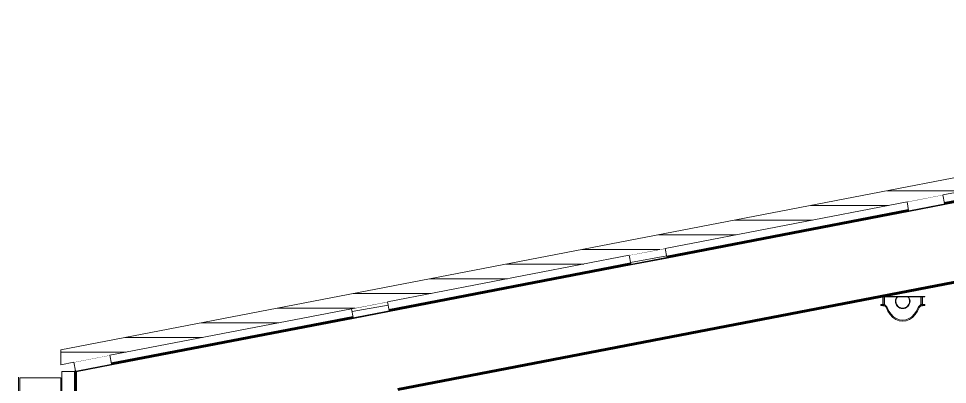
# Model space of a CAD drawing. Header units: metres. Extents: x -41 to 412, y -15 to 25.
# Drawn here: x 267.398 to 270.567, y -12.18 to -10.934 of the extents above; entities that cross this region are included whole.
import ezdxf

# ---------------------------------------------------------------- set-up
doc = ezdxf.new("R2010")
doc.units = ezdxf.units.M
doc.header["$MEASUREMENT"] = 0
doc.set_wipeout_variables(frame=1)
doc.linetypes.add('Wipeout_Contour', pattern=[1, 0, -1])
for name, color, linetype in [('Interior - Furniture', 7, 'Continuous'), ('Interior - Lamp', 7, 'Continuous'), ('Shell - Roof', 7, 'Continuous'), ('Structural - Bearing', 7, 'Continuous')]:
    doc.layers.add(name, color=color, linetype=linetype)
pattern_1 = [(10, (288.27439, -14.62055), (-0.00781417, 0.04431635), [])]

msp = doc.modelspace()

# ---------------------------------------------------------------- wipeouts: each hides what was drawn before it
at = {"color": 254, "linetype": 'Wipeout_Contour', "lineweight": 0, "ltscale": 2409.594991}
msp.add_wipeout([(267.542, -12.1581), (267.402, -12.1581), (267.402, -12.2581), (267.422, -12.2581), (267.422, -12.2545), (267.5182, -12.2545), (267.522, -12.2545), (267.522, -12.2581), (267.542, -12.2581)], dxfattribs=at).dxf.layer = 'Interior - Furniture'
at = {"color": 254, "linetype": 'Wipeout_Contour', "lineweight": 0, "ltscale": 11907.378037}
msp.add_wipeout([(268.692, -12.1979), (268.692, -13.4206), (268.947, -13.4206), (268.947, -12.5406), (272.137, -12.5406), (272.137, -11.5357), (270.3395, -11.8812), (270.4895, -11.8812), (270.4895, -11.8822), (270.4825, -11.8822), (270.4825, -11.9082), (270.4829, -11.9082), (270.4895, -11.9082), (270.4895, -11.9112), (270.4825, -11.9112), (270.4825, -11.9122), (270.4775, -11.9122), (270.4762, -11.9127), (270.4737, -11.9146), (270.4714, -11.9171), (270.4653, -11.9306), (270.4575, -11.9424), (270.4482, -11.9521), (270.4376, -11.9592), (270.4263, -11.9636), (270.4145, -11.9651), (270.4027, -11.9636), (270.3914, -11.9592), (270.3808, -11.9521), (270.3715, -11.9424), (270.3636, -11.9306), (270.3576, -11.9171), (270.3553, -11.9146), (270.3527, -11.9127), (270.3514, -11.9122), (270.3465, -11.9122), (270.3465, -11.9112), (270.3395, -11.9112), (270.3395, -11.9082), (270.3461, -11.9082), (270.3465, -11.9082), (270.3465, -11.8822), (270.3395, -11.8822), (270.3395, -11.8812)], dxfattribs=at).dxf.layer = 'Structural - Bearing'

# ---------------------------------------------------------------- next in the draw order: linework, layer by layer
at = {"layer": 'Interior - Furniture', "color": 104, "linetype": 'Continuous', "lineweight": 13, "true_color": 0x029e21}
for p, q in [((267.546, -12.1361), (267.546, -12.1561)), ((267.398, -12.1561), (267.398, -12.2601)), ((267.542, -12.1581), (267.402, -12.1581)), ((267.546, -12.2601), (267.546, -12.1561))]:
    msp.add_line(p, q, dxfattribs=at)
at = {"layer": 'Interior - Furniture', "color": 104, "linetype": 'Continuous', "lineweight": 20, "true_color": 0x029e21}
for p, q in [((267.402, -12.2581), (267.402, -12.1581)), ((267.542, -12.1581), (267.542, -12.2581))]:
    msp.add_line(p, q, dxfattribs=at)

# ---------------------------------------------------------------- next in the draw order: wipeouts: each hides what was drawn before it
at = {"color": 254, "linetype": 'Wipeout_Contour', "lineweight": 0, "ltscale": 12451.007035}
msp.add_wipeout([(270.3525, -11.8822), (270.3525, -11.9095), (270.3532, -11.9097), (270.3564, -11.9119), (270.3592, -11.9149), (270.3615, -11.9186), (270.3674, -11.9307), (270.3748, -11.9412), (270.3835, -11.9498), (270.3933, -11.9561), (270.4037, -11.9599), (270.4145, -11.9612), (270.4253, -11.9599), (270.4357, -11.9561), (270.4454, -11.9498), (270.4542, -11.9412), (270.4616, -11.9307), (270.4675, -11.9186), (270.4698, -11.9149), (270.4726, -11.9119), (270.4758, -11.9097), (270.4765, -11.9095), (270.4765, -11.8822), (270.4345, -11.8822), (270.4371, -11.8865), (270.4388, -11.8913), (270.4395, -11.8962), (270.4392, -11.9012), (270.4379, -11.9061), (270.4356, -11.9106), (270.4325, -11.9145), (270.4287, -11.9178), (270.4243, -11.9202), (270.4195, -11.9217), (270.4145, -11.9222), (270.4095, -11.9217), (270.4047, -11.9202), (270.4003, -11.9178), (270.3965, -11.9145), (270.3934, -11.9106), (270.3911, -11.9061), (270.3898, -11.9012), (270.3895, -11.8962), (270.3902, -11.8913), (270.3919, -11.8865), (270.3945, -11.8822)], dxfattribs=at).dxf.layer = 'Structural - Bearing'

# ---------------------------------------------------------------- next in the draw order: wipeouts: each hides what was drawn before it
at = {"color": 254, "linetype": 'Wipeout_Contour', "lineweight": 0, "ltscale": 1642.06352}
msp.add_wipeout([(273.412, -11.0156), (267.592, -12.1345), (267.592, -12.4094), (273.412, -11.2906), (279.232, -12.4094), (279.232, -12.1345)], dxfattribs=at).dxf.layer = 'Shell - Roof'

# ---------------------------------------------------------------- next in the draw order: linework, layer by layer
at = {"layer": 'Shell - Roof', "color": 7, "linetype": 'Continuous', "lineweight": 60}
for p, q in [((271.3826, -11.4057), (270.5577, -11.5643)), ((272.137, -11.5357), (268.692, -12.1979)), ((270.5577, -11.5643), (270.4349, -11.5879)), ((270.4349, -11.5879), (269.61, -11.7465)), ((269.61, -11.7465), (269.4873, -11.7701)), ((269.4873, -11.7701), (268.6624, -11.9287)), ((268.6624, -11.9287), (268.5396, -11.9523)), ((268.5396, -11.9523), (267.7147, -12.1109)), ((267.7147, -12.1109), (267.592, -12.1345)), ((267.592, -12.1345), (267.592, -12.4094))]:
    msp.add_line(p, q, dxfattribs=at)

# ---------------------------------------------------------------- next in the draw order: wipeouts: each hides what was drawn before it
at = {"color": 254, "linetype": 'Wipeout_Contour', "lineweight": 0, "ltscale": 1082.962647}
msp.add_wipeout([(270.4349, -11.5879), (270.5577, -11.5643), (270.552, -11.5349), (270.4293, -11.5585)], dxfattribs=at).dxf.layer = 'Interior - Furniture'
at = {"color": 254, "linetype": 'Wipeout_Contour', "lineweight": 0, "ltscale": 1079.207001}
msp.add_wipeout([(269.4873, -11.7701), (269.61, -11.7465), (269.6044, -11.717), (269.4816, -11.7406)], dxfattribs=at).dxf.layer = 'Interior - Furniture'
at = {"color": 254, "linetype": 'Wipeout_Contour', "lineweight": 0, "ltscale": 1075.452094}
msp.add_wipeout([(268.5396, -11.9523), (268.6624, -11.9287), (268.6567, -11.8992), (268.534, -11.9228)], dxfattribs=at).dxf.layer = 'Interior - Furniture'
at = {"color": 254, "linetype": 'Wipeout_Contour', "lineweight": 0, "ltscale": 1071.697933}
msp.add_wipeout([(267.592, -12.1345), (267.7147, -12.1109), (267.7091, -12.0814), (267.5863, -12.105)], dxfattribs=at).dxf.layer = 'Interior - Furniture'

# ---------------------------------------------------------------- next in the draw order: hatches: boundary and pattern name
at = {"layer": 'Interior - Furniture', "linetype": 'Continuous', "lineweight": 13, "true_color": 0xbf927d}
h = msp.add_hatch(dxfattribs=at)
h.set_pattern_fill('WOOD_0001', color=33, style=0, pattern_type=2)
h.set_pattern_definition(pattern_1)
h.paths.add_polyline_path([(270.4349, -11.5879), (270.5577, -11.5643), (270.552, -11.5349), (270.4293, -11.5585)])
h = msp.add_hatch(dxfattribs=at)
h.set_pattern_fill('WOOD_0001', color=33, style=0, pattern_type=2)
h.set_pattern_definition(pattern_1)
h.paths.add_polyline_path([(269.4873, -11.7701), (269.61, -11.7465), (269.6044, -11.717), (269.4816, -11.7406)])
h = msp.add_hatch(dxfattribs=at)
h.set_pattern_fill('WOOD_0001', color=33, style=0, pattern_type=2)
h.set_pattern_definition(pattern_1)
h.paths.add_polyline_path([(268.5396, -11.9523), (268.6624, -11.9287), (268.6567, -11.8992), (268.534, -11.9228)])
h = msp.add_hatch(dxfattribs=at)
h.set_pattern_fill('WOOD_0001', color=33, style=0, pattern_type=2)
h.set_pattern_definition(pattern_1)
h.paths.add_polyline_path([(267.592, -12.1345), (267.7147, -12.1109), (267.7091, -12.0814), (267.5863, -12.105)])

# ---------------------------------------------------------------- next in the draw order: linework, layer by layer
at = {"layer": 'Interior - Furniture', "color": 104, "linetype": 'Continuous', "lineweight": 20, "true_color": 0x029e21}
for p, q in [((270.552, -11.5349), (270.4293, -11.5585)), ((270.552, -11.5349), (270.5577, -11.5643)), ((270.4293, -11.5585), (270.4349, -11.5879)), ((269.6044, -11.717), (269.4816, -11.7406)), ((269.6044, -11.717), (269.61, -11.7465)), ((269.4816, -11.7406), (269.4873, -11.7701)), ((268.6567, -11.8992), (268.534, -11.9228)), ((268.6567, -11.8992), (268.6624, -11.9287)), ((268.534, -11.9228), (268.5396, -11.9523)), ((267.7091, -12.0814), (267.5863, -12.105)), ((267.5863, -12.105), (267.592, -12.1345)), ((267.7091, -12.0814), (267.7147, -12.1109))]:
    msp.add_line(p, q, dxfattribs=at)
at = {"layer": 'Interior - Furniture', "color": 104, "linetype": 'Continuous', "lineweight": 13, "true_color": 0x029e21}
msp.add_line((267.592, -12.1361), (267.546, -12.1361), dxfattribs=at)

# ---------------------------------------------------------------- next in the draw order: wipeouts: each hides what was drawn before it
at = {"color": 254, "linetype": 'Wipeout_Contour', "lineweight": 0, "ltscale": 1642.020782}
msp.add_wipeout([(273.412, -10.9341), (267.542, -12.0626), (267.542, -12.1135), (273.412, -10.9851), (279.282, -12.1135), (279.282, -12.0626)], dxfattribs=at).dxf.layer = 'Shell - Roof'

# ---------------------------------------------------------------- next in the draw order: hatches: boundary and pattern name
at = {"layer": 'Shell - Roof', "linetype": 'Continuous', "lineweight": 13, "true_color": 0xbf8080}
h = msp.add_hatch(dxfattribs=at)
h.set_pattern_fill('ROOF_TILE_0001', color=23, style=0, pattern_type=2)
h.set_pattern_definition([(0, (288.27439, -14.62055), (0, 0.05), [])])
h.paths.add_polyline_path([(273.412, -10.9341), (267.542, -12.0626), (267.542, -12.1135), (273.412, -10.9851), (279.282, -12.1135), (279.282, -12.0626)])

# ---------------------------------------------------------------- next in the draw order: linework, layer by layer
at = {"layer": 'Shell - Roof', "color": 7, "linetype": 'Continuous', "lineweight": 13}
for p, q in [((271.3769, -11.3763), (270.552, -11.5349)), ((270.4293, -11.5585), (269.6044, -11.717)), ((269.4816, -11.7406), (268.6567, -11.8992)), ((268.534, -11.9228), (267.7091, -12.0814)), ((267.542, -12.0626), (267.542, -12.1135)), ((267.5863, -12.105), (267.542, -12.1135))]:
    msp.add_line(p, q, dxfattribs=at)
at = {"layer": 'Shell - Roof', "color": 7, "linetype": 'Continuous', "lineweight": 13, "flags": 128}
msp.add_lwpolyline([(279.282, -12.0626), (273.412, -10.9341), (267.542, -12.0626)], dxfattribs=at)

# ---------------------------------------------------------------- next in the draw order: wipeouts: each hides what was drawn before it
at = {"color": 254, "linetype": 'Wipeout_Contour', "lineweight": 0, "ltscale": 1082.454241}
msp.add_wipeout([(270.3525, -11.8822), (270.351, -11.8822), (270.351, -11.9089), (270.3525, -11.9095)], dxfattribs=at).dxf.layer = 'Interior - Lamp'
at = {"color": 254, "linetype": 'Wipeout_Contour', "lineweight": 0, "ltscale": 6766.995268}
msp.add_wipeout([(270.3911, -11.8986), (270.3918, -11.903), (270.3933, -11.9072), (270.3955, -11.911), (270.3984, -11.9143), (270.4019, -11.917), (270.4058, -11.919), (270.4101, -11.9202), (270.4145, -11.9206), (270.4189, -11.9202), (270.4231, -11.919), (270.4271, -11.917), (270.4305, -11.9143), (270.4335, -11.911), (270.4357, -11.9072), (270.4372, -11.903), (270.4379, -11.8986), (270.4377, -11.8942), (270.4367, -11.8899), (270.435, -11.8859), (270.4325, -11.8822), (270.3965, -11.8822), (270.394, -11.8859), (270.3922, -11.8899), (270.3912, -11.8942)], dxfattribs=at).dxf.layer = 'Interior - Lamp'
at = {"color": 254, "linetype": 'Wipeout_Contour', "lineweight": 0, "ltscale": 1082.974373}
msp.add_wipeout([(270.4825, -11.8822), (270.481, -11.8822), (270.481, -11.9084), (270.4825, -11.9082)], dxfattribs=at).dxf.layer = 'Interior - Lamp'

# ---------------------------------------------------------------- next in the draw order: linework, layer by layer
at = {"layer": 'Interior - Lamp', "color": 104, "linetype": 'Continuous', "lineweight": 18, "true_color": 0x029e21}
msp.add_line((270.4325, -11.8822), (270.3965, -11.8822), dxfattribs=at)
at = {"layer": 'Interior - Lamp', "color": 104, "linetype": 'Continuous', "lineweight": 18, "true_color": 0x029e21, "flags": 128}
for points in [[(270.3945, -11.8822), (270.3919, -11.8865), (270.3902, -11.8913), (270.3895, -11.8962), (270.3898, -11.9012), (270.3911, -11.9061), (270.3934, -11.9106), (270.3965, -11.9145), (270.4003, -11.9178), (270.4047, -11.9202), (270.4095, -11.9217), (270.4145, -11.9222), (270.4195, -11.9217), (270.4243, -11.9202), (270.4287, -11.9178), (270.4325, -11.9145), (270.4356, -11.9106), (270.4379, -11.9061), (270.4392, -11.9012), (270.4395, -11.8962), (270.4388, -11.8913), (270.4371, -11.8865), (270.4345, -11.8822)], [(270.3965, -11.8822), (270.394, -11.8859), (270.3922, -11.8899), (270.3912, -11.8942), (270.3911, -11.8986), (270.3918, -11.903), (270.3933, -11.9072), (270.3955, -11.911), (270.3984, -11.9143), (270.4019, -11.917), (270.4058, -11.919), (270.4101, -11.9202), (270.4145, -11.9206), (270.4189, -11.9202), (270.4231, -11.919), (270.4271, -11.917), (270.4305, -11.9143), (270.4335, -11.911), (270.4357, -11.9072), (270.4372, -11.903), (270.4379, -11.8986), (270.4377, -11.8942), (270.4367, -11.8899), (270.435, -11.8859), (270.4325, -11.8822)]]:
    msp.add_lwpolyline(points, dxfattribs=at)

# ---------------------------------------------------------------- next in the draw order: wipeouts: each hides what was drawn before it
at = {"color": 254, "linetype": 'Wipeout_Contour', "lineweight": 0, "ltscale": 812.363282}
msp.add_wipeout([(270.351, -11.9122), (270.3514, -11.9122), (270.351, -11.912)], dxfattribs=at).dxf.layer = 'Interior - Lamp'
at = {"color": 254, "linetype": 'Wipeout_Contour', "lineweight": 0, "ltscale": 1353.539076}
msp.add_wipeout([(270.481, -11.9122), (270.4825, -11.9122), (270.4825, -11.9112), (270.482, -11.9112), (270.481, -11.9113)], dxfattribs=at).dxf.layer = 'Interior - Lamp'

# ---------------------------------------------------------------- next in the draw order: wipeouts: each hides what was drawn before it
at = {"color": 254, "linetype": 'Wipeout_Contour', "lineweight": 0, "ltscale": 1352.944681}
msp.add_wipeout([(270.3499, -11.9116), (270.348, -11.9113), (270.348, -11.9122), (270.351, -11.9122), (270.351, -11.912)], dxfattribs=at).dxf.layer = 'Interior - Lamp'
at = {"color": 254, "linetype": 'Wipeout_Contour', "lineweight": 0, "ltscale": 1353.87703}
msp.add_wipeout([(270.478, -11.9122), (270.481, -11.9122), (270.481, -11.9113), (270.4791, -11.9116), (270.478, -11.912)], dxfattribs=at).dxf.layer = 'Interior - Lamp'

# ---------------------------------------------------------------- next in the draw order: wipeouts: each hides what was drawn before it
at = {"color": 254, "linetype": 'Wipeout_Contour', "lineweight": 0, "ltscale": 1353.019059}
msp.add_wipeout([(270.348, -11.9084), (270.3497, -11.9085), (270.351, -11.9089), (270.351, -11.8822), (270.348, -11.8822)], dxfattribs=at).dxf.layer = 'Interior - Lamp'
at = {"color": 254, "linetype": 'Wipeout_Contour', "lineweight": 0, "ltscale": 1353.787076}
msp.add_wipeout([(270.478, -11.8822), (270.478, -11.9089), (270.4793, -11.9085), (270.481, -11.9084), (270.481, -11.8822)], dxfattribs=at).dxf.layer = 'Interior - Lamp'

# ---------------------------------------------------------------- next in the draw order: wipeouts: each hides what was drawn before it
at = {"color": 254, "linetype": 'Wipeout_Contour', "lineweight": 0, "ltscale": 1082.436894}
msp.add_wipeout([(270.348, -11.8822), (270.3465, -11.8822), (270.3465, -11.9082), (270.348, -11.9084)], dxfattribs=at).dxf.layer = 'Interior - Lamp'
at = {"color": 254, "linetype": 'Wipeout_Contour', "lineweight": 0, "ltscale": 1082.955753}
msp.add_wipeout([(270.4765, -11.8822), (270.4765, -11.9095), (270.478, -11.9089), (270.478, -11.8822)], dxfattribs=at).dxf.layer = 'Interior - Lamp'

# ---------------------------------------------------------------- next in the draw order: linework, layer by layer
at = {"layer": 'Interior - Lamp', "color": 104, "linetype": 'Continuous', "lineweight": 18, "true_color": 0x029e21}
for p, q in [((270.3395, -11.8812), (270.3395, -11.8822)), ((270.4895, -11.8812), (270.3395, -11.8812)), ((270.3945, -11.8822), (270.3395, -11.8822)), ((270.4895, -11.8822), (270.4345, -11.8822)), ((270.4895, -11.8812), (270.4895, -11.8822))]:
    msp.add_line(p, q, dxfattribs=at)

# ---------------------------------------------------------------- next in the draw order: wipeouts: each hides what was drawn before it
at = {"color": 254, "linetype": 'Wipeout_Contour', "lineweight": 0, "ltscale": 1353.199778}
msp.add_wipeout([(270.3465, -11.9112), (270.3465, -11.9122), (270.348, -11.9122), (270.348, -11.9113), (270.347, -11.9112)], dxfattribs=at).dxf.layer = 'Interior - Lamp'
at = {"color": 254, "linetype": 'Wipeout_Contour', "lineweight": 0, "ltscale": 811.743895}
msp.add_wipeout([(270.4775, -11.9122), (270.478, -11.9122), (270.478, -11.912)], dxfattribs=at).dxf.layer = 'Interior - Lamp'

# ---------------------------------------------------------------- next in the draw order: linework, layer by layer
at = {"layer": 'Interior - Lamp', "color": 2, "linetype": 'Continuous', "lineweight": 13, "true_color": 0xffeb28}
for p, q in [((270.3465, -11.8822), (270.3465, -11.9082)), ((270.3525, -11.8822), (270.3525, -11.9095)), ((270.4765, -11.8822), (270.4765, -11.9095)), ((270.4825, -11.8822), (270.4825, -11.9082)), ((270.3465, -11.9112), (270.3465, -11.9122)), ((270.348, -11.9122), (270.3465, -11.9122)), ((270.351, -11.9122), (270.348, -11.9122)), ((270.3514, -11.9122), (270.351, -11.9122)), ((270.478, -11.9122), (270.4775, -11.9122)), ((270.481, -11.9122), (270.478, -11.9122)), ((270.4825, -11.9122), (270.481, -11.9122)), ((270.4825, -11.9112), (270.4825, -11.9122))]:
    msp.add_line(p, q, dxfattribs=at)
at = {"layer": 'Interior - Lamp', "color": 104, "linetype": 'Continuous', "lineweight": 18, "true_color": 0x029e21}
for p, q in [((270.3395, -11.9082), (270.3395, -11.9112)), ((270.4895, -11.9082), (270.4895, -11.9112))]:
    msp.add_line(p, q, dxfattribs=at)
at = {"layer": 'Interior - Lamp', "color": 104, "linetype": 'Continuous', "lineweight": 18, "true_color": 0x029e21, "flags": 128}
for points in [[(270.4895, -11.9082), (270.4829, -11.9082), (270.4793, -11.9085), (270.4758, -11.9097), (270.4726, -11.9119), (270.4698, -11.9149), (270.4675, -11.9186), (270.4616, -11.9307), (270.4542, -11.9412), (270.4454, -11.9498), (270.4357, -11.9561), (270.4253, -11.9599), (270.4145, -11.9612), (270.4037, -11.9599), (270.3933, -11.9561), (270.3835, -11.9498), (270.3748, -11.9412), (270.3674, -11.9307), (270.3615, -11.9186), (270.3592, -11.9149), (270.3564, -11.9119), (270.3532, -11.9097), (270.3497, -11.9085), (270.3461, -11.9082), (270.3395, -11.9082)], [(270.4895, -11.9112), (270.482, -11.9112), (270.4791, -11.9116), (270.4762, -11.9127), (270.4737, -11.9146), (270.4714, -11.9171), (270.4653, -11.9306), (270.4575, -11.9424), (270.4482, -11.9521), (270.4376, -11.9592), (270.4263, -11.9636), (270.4145, -11.9651), (270.4027, -11.9636), (270.3914, -11.9592), (270.3808, -11.9521), (270.3715, -11.9424), (270.3636, -11.9306), (270.3576, -11.9171), (270.3553, -11.9146), (270.3527, -11.9127), (270.3499, -11.9116), (270.347, -11.9112), (270.3395, -11.9112)]]:
    msp.add_lwpolyline(points, dxfattribs=at)

doc.saveas('drawing.dxf')
